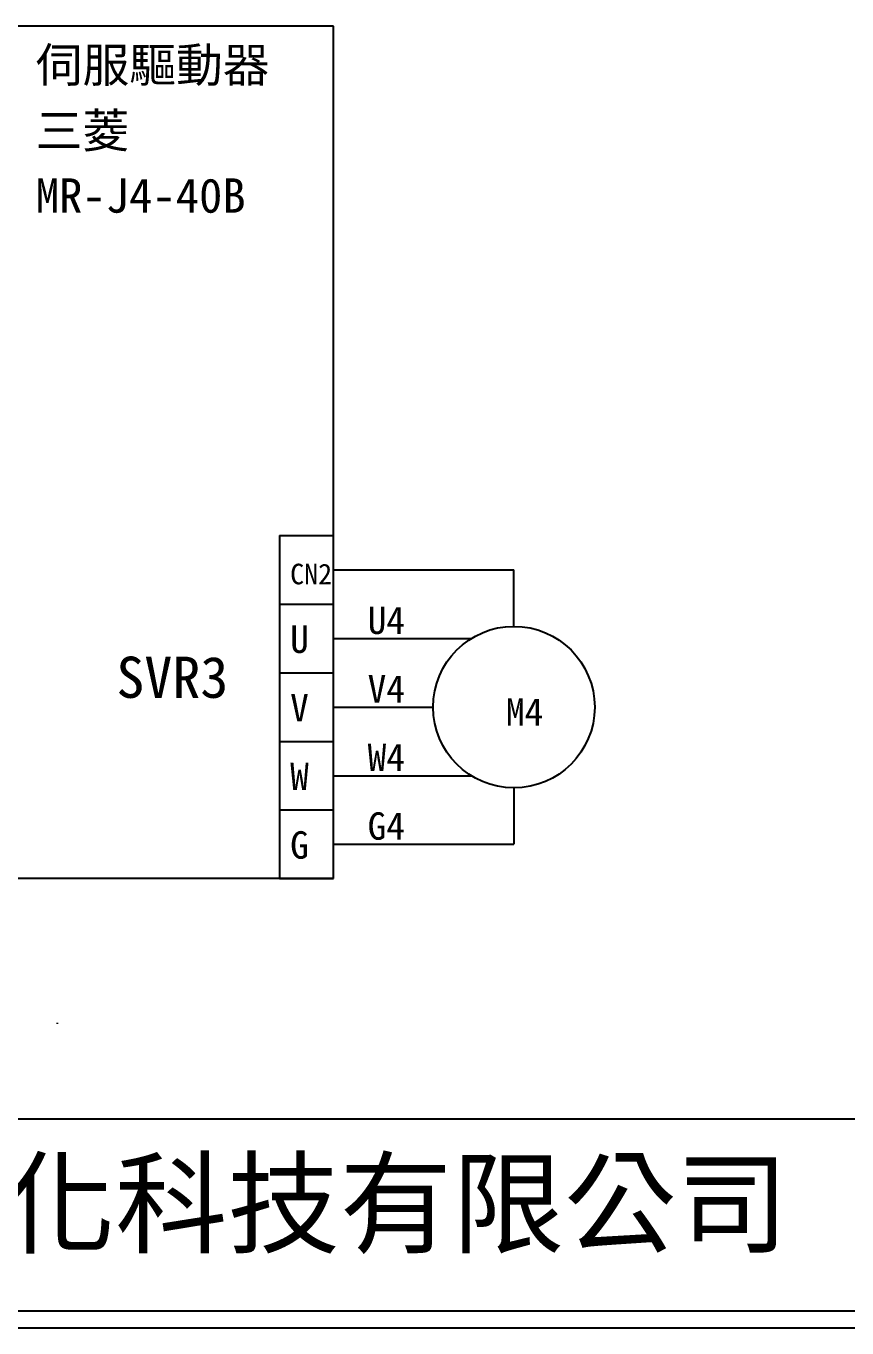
# Model space of a CAD drawing. Extents: x 10 to 297, y 3 to 207.
# Drawn here: x 83 to 142.9, y 3 to 97.9 of the extents above; entities that cross this region are included whole.
import ezdxf

# ---------------------------------------------------------------- set-up
doc = ezdxf.new("R2010")
doc.units = 0
doc.layers.get('0').update_dxf_attribs({"linetype": 'CONTINUOUS'})
doc.layers.add('圖框層', color=7, linetype='CONTINUOUS')
doc.layers.add('標尺寸層', color=3, linetype='CONTINUOUS')
doc.styles.add('STSL', font='kaiu.ttf')

msp = doc.modelspace()

# ---------------------------------------------------------------- linework, layer by layer
at = {"color": 7}
for p, q in [((105.452, 97.904), (78.308, 97.904)), ((105.452, 35.757), (105.452, 97.904)), ((101.509, 60.757), (105.452, 60.757)), ((101.509, 60.757), (101.509, 55.757)), ((105.452, 55.757), (105.452, 60.757)), ((101.509, 55.757), (105.452, 55.757)), ((101.509, 55.757), (101.509, 50.757)), ((101.509, 55.757), (105.452, 55.757)), ((105.452, 50.757), (105.452, 55.757)), ((101.509, 50.757), (105.452, 50.757)), ((101.509, 50.757), (101.509, 45.757)), ((105.452, 45.757), (105.452, 50.757)), ((101.509, 45.757), (105.452, 45.757)), ((101.509, 45.757), (101.509, 40.757)), ((105.452, 40.757), (105.452, 45.757)), ((101.509, 40.757), (105.452, 40.757)), ((101.509, 40.757), (105.452, 40.757)), ((101.509, 40.757), (101.509, 35.757)), ((105.452, 35.757), (105.452, 40.757)), ((105.452, 35.757), (78.308, 35.757)), ((101.509, 35.757), (105.452, 35.757))]:
    msp.add_line(p, q, dxfattribs=at)
at = {"layer": '圖框層', "color": 7}
for p, q in [((11.25, 18.25), (295.75, 18.25)), ((11.25, 4.25), (295.75, 4.25)), ((10, 3), (297, 3))]:
    msp.add_line(p, q, dxfattribs=at)
at = {"layer": '標尺寸層', "color": 7, "linetype": 'ByBlock'}
msp.add_line((105.452, 58.257), (118.596, 58.257), dxfattribs=at)
at = {"layer": '標尺寸層', "color": 0, "lineweight": -2}
msp.add_line((118.596, 54.145), (118.596, 58.257), dxfattribs=at)
at = {"layer": '標尺寸層', "color": 7}
for p, q in [((105.452, 53.257), (115.486, 53.257)), ((105.452, 48.257), (112.708, 48.257)), ((105.452, 43.257), (115.486, 43.257)), ((118.596, 42.368), (118.596, 38.257)), ((105.452, 38.257), (118.596, 38.257)), ((85.282, 25.241), (85.282, 25.175))]:
    msp.add_line(p, q, dxfattribs=at)
msp.add_circle((118.596, 48.257), 5.888, dxfattribs=at)

# ---------------------------------------------------------------- texts
at = {"layer": '圖框層', "color": 7, "style": 'STSL'}
for s, height, p in [('伺服驅動器', 2.5, (83.731, 93.817)), ('三菱', 2.5, (83.731, 89.034)), ('MR-J4-40B', 2.5, (83.731, 84.298)), ('CN2', 1.5, (102.28, 57.209)), ('U4', 2, (107.93, 53.59)), ('U', 2, (102.28, 52.209)), ('SVR3', 3, (89.607, 48.932)), ('V4', 2, (107.93, 48.59)), ('V', 2, (102.28, 47.209)), ('M4', 2, (118.012, 46.906)), ('W4', 2, (107.93, 43.59)), ('W', 2, (102.28, 42.209)), ('G4', 2, (107.93, 38.59)), ('G', 2, (102.28, 37.209)), ('泓陞自動化科技有限公司', 6, (48.604, 9.076))]:
    msp.add_text(s, height=height, dxfattribs=at).set_placement(p)

doc.saveas('drawing.dxf')
